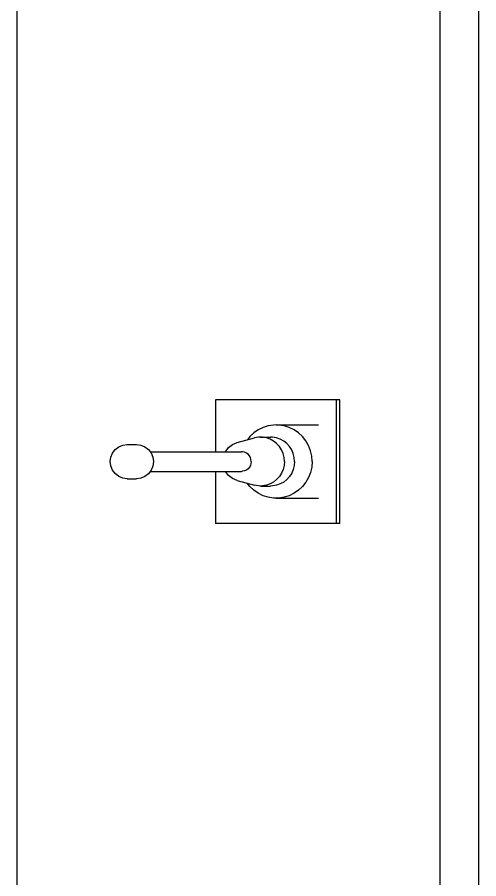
# Model space of a CAD drawing. Header units: millimetres. Extents: x 1084702 to 1166801, y 36632 to 124519.
# Drawn here: x 1097362.1 to 1097456.5, y 59269.6 to 59445.9 of the extents above; entities that cross this region are included whole.
import ezdxf

# ---------------------------------------------------------------- set-up
doc = ezdxf.new("R2010")
doc.units = ezdxf.units.MM
doc.header["$LTSCALE"] = 250
doc.linetypes.add('CENTER', pattern=[3, 2.5, -0.25, 0, -0.25])
doc.layers.get('0').update_dxf_attribs({"color": 255})

# ---------------------------------------------------------------- blocks, each defined once
blk = doc.blocks.new('PK65002M m platform_top')
at = {"linetype": 'Continuous'}
for p, q in [((-9306.01, 2283.8), (-9306.01, 1728.68)), ((-9298.1, 2134.72), (-9298.1, 1898.72)), ((-9211.6, 2112.72), (-9211.6, 1920.72)), ((-9277.56, 2029.37), (-9252.19, 2029.37)), ((-9277.56, 2029.37), (-9277.56, 2004.07)), ((-9276.93, 2029.37), (-9276.93, 2004.07)), ((-9252.19, 2018.72), (-9252.19, 2029.37)), ((-9264.58, 2024.22), (-9273.23, 2024.22)), ((-9261.36, 2021.72), (-9263.43, 2021.72)), ((-9256.61, 2020.61), (-9260.11, 2021.55)), ((-9234.12, 2020.22), (-9235.99, 2020.22)), ((-9238.79, 2018.72), (-9257.51, 2018.72)), ((-9238.79, 2014.72), (-9257.51, 2014.72)), ((-9252.19, 2004.07), (-9252.19, 2014.72)), ((-9256.61, 2012.83), (-9260.11, 2011.88)), ((-9234.12, 2013.22), (-9235.99, 2013.22)), ((-9261.36, 2011.72), (-9263.43, 2011.72)), ((-9264.58, 2009.22), (-9273.23, 2009.22)), ((-9277.56, 2004.07), (-9252.19, 2004.07))]:
    blk.add_line(p, q, dxfattribs=at)
for points in [[(-9271.91, 2016.72), (-9271.83, 2017.84), (-9271.59, 2018.93), (-9271.19, 2019.97), (-9270.64, 2020.94), (-9269.96, 2021.82), (-9269.15, 2022.58), (-9268.25, 2023.21), (-9267.26, 2023.7), (-9266.21, 2024.03), (-9265.13, 2024.2), (-9264.58, 2024.22)], [(-9264.58, 2024.22), (-9264.03, 2024.2), (-9262.95, 2024.03), (-9261.9, 2023.7), (-9260.91, 2023.21), (-9260, 2022.58), (-9259.2, 2021.82), (-9258.7, 2021.17)], [(-9268.33, 2016.72), (-9268.26, 2017.54), (-9268.06, 2018.34), (-9267.74, 2019.1), (-9267.29, 2019.79), (-9266.75, 2020.4), (-9266.11, 2020.9), (-9265.4, 2021.3), (-9264.64, 2021.57), (-9263.84, 2021.7), (-9263.43, 2021.72)], [(-9266.25, 2016.72), (-9266.18, 2017.54), (-9265.98, 2018.34), (-9265.66, 2019.1), (-9265.22, 2019.79), (-9264.67, 2020.4), (-9264.03, 2020.9), (-9263.32, 2021.3), (-9262.56, 2021.57), (-9261.76, 2021.7), (-9261.36, 2021.72)], [(-9261.36, 2021.72), (-9260.95, 2021.7), (-9260.11, 2021.55)], [(-9256.61, 2020.61), (-9255.65, 2020.21), (-9254.83, 2019.57), (-9254.2, 2018.74), (-9254.19, 2018.72)], [(-9239.45, 2016.72), (-9239.33, 2017.63), (-9238.98, 2018.47), (-9238.43, 2019.2), (-9237.71, 2019.75), (-9236.88, 2020.1), (-9235.99, 2020.22)], [(-9234.12, 2020.22), (-9233.21, 2020.1), (-9232.37, 2019.75), (-9231.64, 2019.19), (-9231.09, 2018.47), (-9230.74, 2017.62), (-9230.62, 2016.72)], [(-9259.47, 2016.72), (-9259.42, 2017.13), (-9259.3, 2017.53), (-9259.09, 2017.89), (-9258.82, 2018.2), (-9258.49, 2018.45), (-9258.11, 2018.62), (-9257.71, 2018.71), (-9257.51, 2018.72)], [(-9271.91, 2016.72), (-9271.83, 2015.6), (-9271.59, 2014.51), (-9271.19, 2013.46), (-9270.64, 2012.49), (-9269.96, 2011.62), (-9269.15, 2010.85), (-9268.25, 2010.22), (-9267.26, 2009.74), (-9266.21, 2009.41), (-9265.13, 2009.24), (-9264.58, 2009.22)], [(-9268.33, 2016.72), (-9268.26, 2015.9), (-9268.06, 2015.09), (-9267.74, 2014.34), (-9267.29, 2013.65), (-9266.75, 2013.04), (-9266.11, 2012.53), (-9265.4, 2012.14), (-9264.64, 2011.87), (-9263.84, 2011.74), (-9263.43, 2011.72)], [(-9266.25, 2016.72), (-9266.18, 2015.9), (-9265.98, 2015.09), (-9265.66, 2014.34), (-9265.22, 2013.65), (-9264.67, 2013.04), (-9264.03, 2012.53), (-9263.32, 2012.14), (-9262.56, 2011.87), (-9261.76, 2011.74), (-9261.36, 2011.72)], [(-9259.47, 2016.72), (-9259.42, 2016.3), (-9259.3, 2015.9), (-9259.09, 2015.54), (-9258.82, 2015.23), (-9258.49, 2014.99), (-9258.11, 2014.82), (-9257.71, 2014.73), (-9257.51, 2014.72)], [(-9235.99, 2013.22), (-9236.88, 2013.34), (-9237.71, 2013.68), (-9238.43, 2014.24), (-9238.98, 2014.96), (-9239.33, 2015.81), (-9239.45, 2016.72)], [(-9230.62, 2016.72), (-9230.74, 2015.81), (-9231.09, 2014.97), (-9231.64, 2014.24), (-9232.37, 2013.69), (-9233.21, 2013.34), (-9234.12, 2013.22)], [(-9254.19, 2014.72), (-9254.2, 2014.7), (-9254.83, 2013.86), (-9255.65, 2013.22), (-9256.61, 2012.83)], [(-9264.58, 2009.22), (-9264.03, 2009.24), (-9262.95, 2009.41), (-9261.9, 2009.74), (-9260.91, 2010.22), (-9260, 2010.85), (-9259.2, 2011.62), (-9258.7, 2012.26)], [(-9261.36, 2011.72), (-9260.95, 2011.74), (-9260.11, 2011.88)]]:
    blk.add_lwpolyline(points, dxfattribs=at)
blk = doc.blocks.new('1-deck_B4_1')
at = {"linetype": 'CENTER', "rotation": 180}
blk.add_blockref('PK65002M m platform_top', (70387.47, 26963.11), dxfattribs=at)

msp = doc.modelspace()

# ---------------------------------------------------------------- block references
msp.add_blockref('1-deck_B4_1', (1017763.01, 34408.58))

doc.saveas('drawing.dxf')
